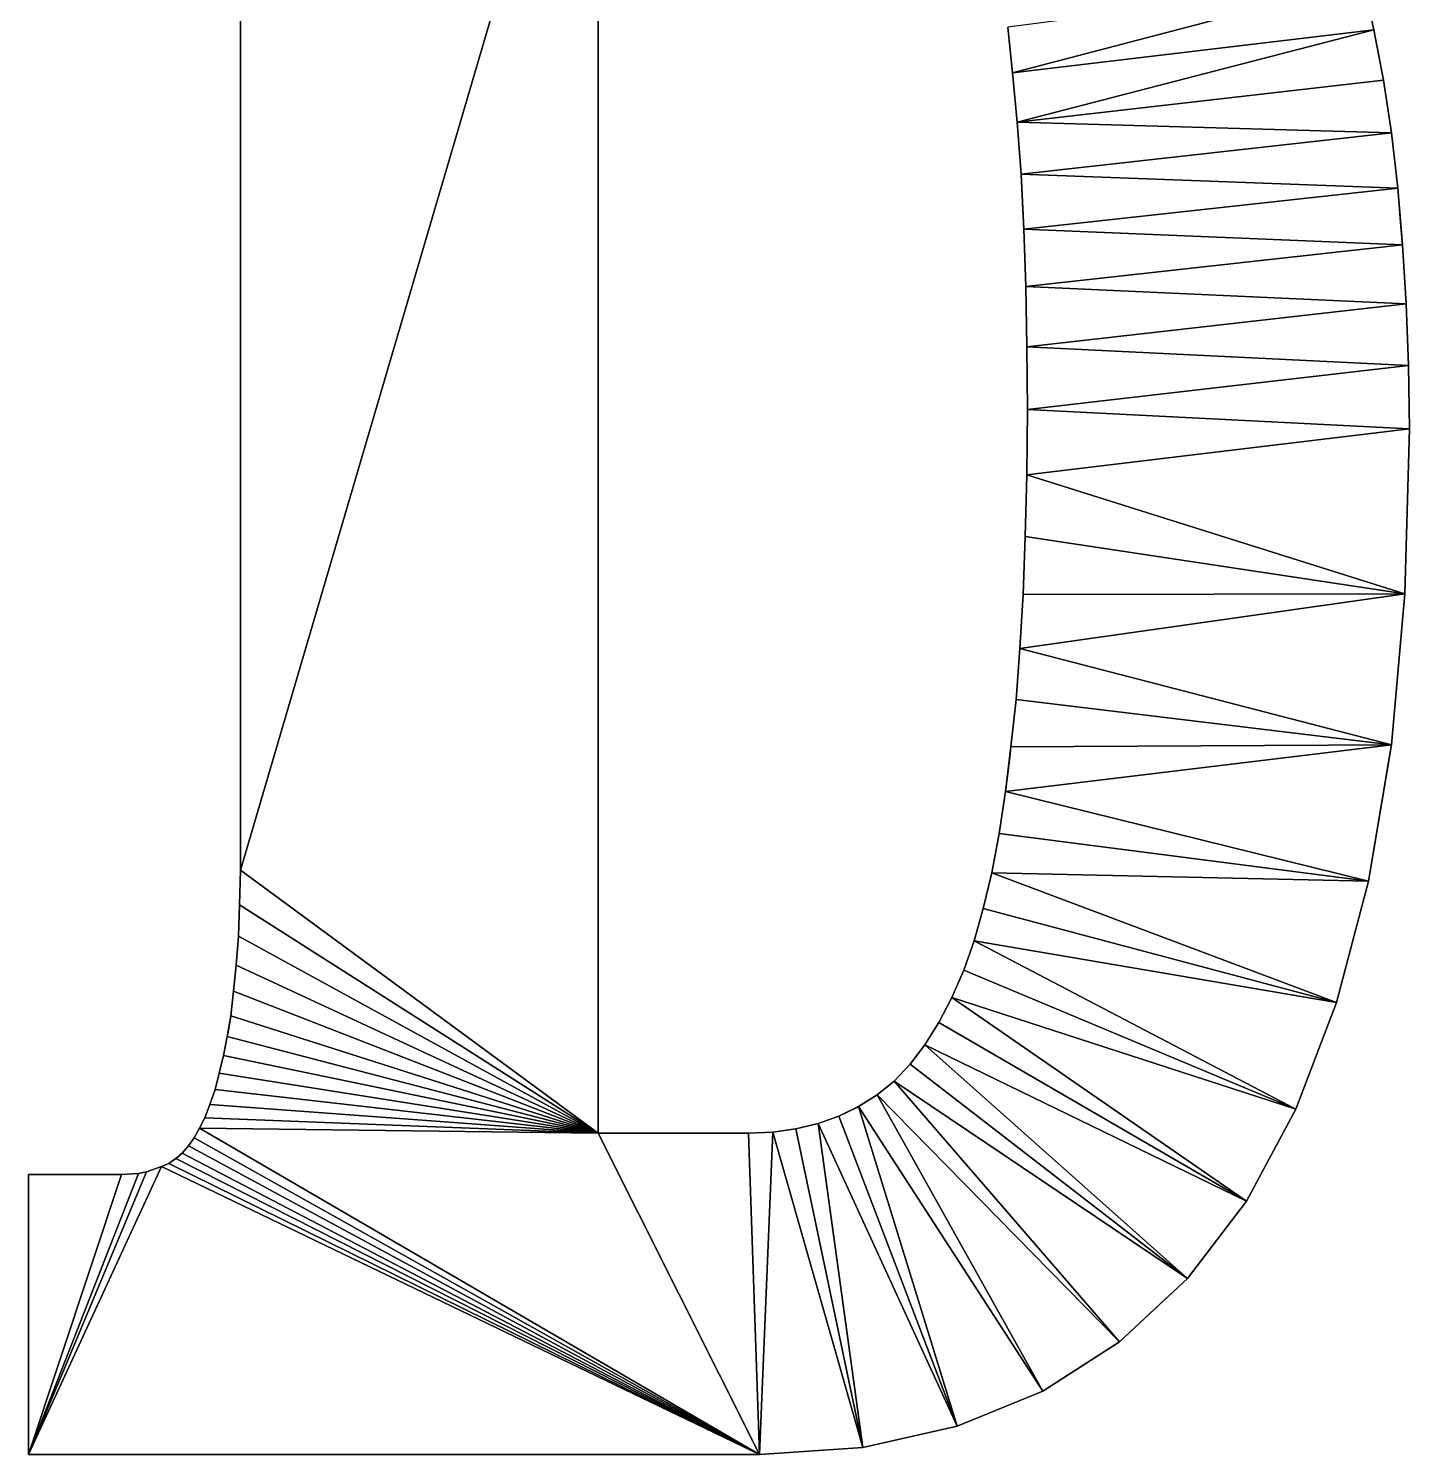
# Model space of a CAD drawing. Header units: inches. Extents: x 62 to 1153, y 3 to 780.
# Drawn here: x 93.18 to 95.779, y 13.544 to 16.229 of the extents above; entities that cross this region are included whole.
import ezdxf

# ---------------------------------------------------------------- set-up
doc = ezdxf.new("R2010")
doc.units = ezdxf.units.IN
doc.header["$MEASUREMENT"] = 0
doc.layers.add('Base', color=3, linetype='Continuous')

msp = doc.modelspace()

# ---------------------------------------------------------------- linework, layer by layer
at = {"layer": 'Base'}
for points in [[(93.579, 14.6445, -43), (93.579, 19.5105, -43), (93.579, 19.5105, -44)], [(93.579, 19.5105, -44), (93.579, 14.6445, -44), (93.579, 14.6445, -43)], [(93.579, 14.6445, -43), (94.252, 16.9365, -43), (93.579, 19.5105, -43)], [(94.252, 16.9365, -43), (93.579, 14.6445, -43), (94.252, 14.1495, -43)], [(94.252, 16.9365, -43), (94.252, 14.1495, -43), (94.252, 16.9365, -44)], [(94.252, 14.1495, -43), (94.252, 14.1495, -44), (94.252, 16.9365, -44)], [(95.023, 16.2315, -43), (95.032, 16.1455, -43), (95.692, 16.3185, -43)], [(95.712, 16.2265, -43), (95.692, 16.3185, -43), (95.032, 16.1455, -43)], [(95.692, 16.3185, -44), (95.692, 16.3185, -43), (95.712, 16.2265, -43)], [(95.692, 16.3185, -44), (95.712, 16.2265, -43), (95.712, 16.2265, -44)], [(95.023, 16.2315, -44), (95.032, 16.1455, -44), (95.032, 16.1455, -43)], [(95.023, 16.2315, -44), (95.032, 16.1455, -43), (95.023, 16.2315, -43)], [(95.032, 16.1455, -43), (95.041, 16.0525, -43), (95.712, 16.2265, -43)], [(95.73, 16.1315, -43), (95.712, 16.2265, -43), (95.041, 16.0525, -43)], [(95.712, 16.2265, -44), (95.712, 16.2265, -43), (95.73, 16.1315, -43)], [(95.712, 16.2265, -44), (95.73, 16.1315, -43), (95.73, 16.1315, -44)], [(95.032, 16.1455, -44), (95.041, 16.0525, -44), (95.041, 16.0525, -43)], [(95.032, 16.1455, -44), (95.041, 16.0525, -43), (95.032, 16.1455, -43)], [(95.745, 16.0325, -43), (95.73, 16.1315, -43), (95.041, 16.0525, -43)], [(95.73, 16.1315, -44), (95.73, 16.1315, -43), (95.745, 16.0325, -43)], [(95.73, 16.1315, -44), (95.745, 16.0325, -43), (95.745, 16.0325, -44)], [(95.041, 16.0525, -44), (95.048, 15.9545, -44), (95.048, 15.9545, -43)], [(95.041, 16.0525, -44), (95.048, 15.9545, -43), (95.041, 16.0525, -43)], [(95.041, 16.0525, -43), (95.048, 15.9545, -43), (95.745, 16.0325, -43)], [(95.757, 15.9285, -43), (95.745, 16.0325, -43), (95.048, 15.9545, -43)], [(95.745, 16.0325, -44), (95.745, 16.0325, -43), (95.757, 15.9285, -43)], [(95.745, 16.0325, -44), (95.757, 15.9285, -43), (95.757, 15.9285, -44)], [(95.048, 15.9545, -44), (95.0519, 15.8755, -44), (95.048, 15.9545, -43)], [(95.0519, 15.8755, -44), (95.053, 15.8515, -43), (95.048, 15.9545, -43)], [(95.048, 15.9545, -43), (95.053, 15.8515, -43), (95.757, 15.9285, -43)], [(95.766, 15.8215, -43), (95.757, 15.9285, -43), (95.053, 15.8515, -43)], [(95.763, 15.8571, -44), (95.757, 15.9285, -44), (95.757, 15.9285, -43)], [(95.757, 15.9285, -43), (95.766, 15.8215, -43), (95.763, 15.8571, -44)], [(95.0519, 15.8755, -44), (95.053, 15.8515, -44), (95.053, 15.8515, -43)], [(95.053, 15.8515, -44), (95.057, 15.7435, -44), (95.057, 15.7435, -43)], [(95.053, 15.8515, -44), (95.057, 15.7435, -43), (95.053, 15.8515, -43)], [(95.053, 15.8515, -43), (95.057, 15.7435, -43), (95.766, 15.8215, -43)], [(95.766, 15.8215, -44), (95.763, 15.8571, -44), (95.766, 15.8215, -43)], [(95.773, 15.7105, -43), (95.766, 15.8215, -43), (95.057, 15.7435, -43)], [(95.766, 15.8215, -44), (95.766, 15.8215, -43), (95.773, 15.7105, -43)], [(95.766, 15.8215, -44), (95.773, 15.7105, -43), (95.773, 15.7105, -44)], [(95.057, 15.7435, -44), (95.059, 15.6295, -44), (95.059, 15.6295, -43)], [(95.057, 15.7435, -44), (95.059, 15.6295, -43), (95.057, 15.7435, -43)], [(95.059, 15.6295, -43), (95.773, 15.7105, -43), (95.057, 15.7435, -43)], [(95.773, 15.7105, -43), (95.059, 15.6295, -43), (95.777, 15.5945, -43)], [(95.773, 15.7105, -44), (95.773, 15.7105, -43), (95.777, 15.5945, -43)], [(95.773, 15.7105, -44), (95.777, 15.5945, -43), (95.777, 15.5945, -44)], [(95.059, 15.6295, -44), (95.06, 15.5115, -44), (95.06, 15.5115, -43)], [(95.059, 15.6295, -44), (95.06, 15.5115, -43), (95.059, 15.6295, -43)], [(95.059, 15.6295, -43), (95.06, 15.5115, -43), (95.777, 15.5945, -43)], [(95.779, 15.4755, -43), (95.777, 15.5945, -43), (95.06, 15.5115, -43)], [(95.777, 15.5945, -44), (95.777, 15.5945, -43), (95.779, 15.4755, -43)], [(95.777, 15.5945, -44), (95.779, 15.4755, -43), (95.779, 15.4755, -44)], [(95.06, 15.5115, -44), (95.059, 15.3885, -44), (95.059, 15.3885, -43)], [(95.06, 15.5115, -44), (95.059, 15.3885, -43), (95.06, 15.5115, -43)], [(95.06, 15.5115, -43), (95.059, 15.3885, -43), (95.779, 15.4755, -43)], [(95.77, 15.1645, -43), (95.779, 15.4755, -43), (95.059, 15.3885, -43)], [(95.779, 15.4755, -44), (95.779, 15.4755, -43), (95.77, 15.1645, -43)], [(95.779, 15.4755, -44), (95.77, 15.1645, -43), (95.77, 15.1645, -44)], [(95.059, 15.3885, -44), (95.056, 15.2725, -44), (95.056, 15.2725, -43)], [(95.059, 15.3885, -44), (95.056, 15.2725, -43), (95.059, 15.3885, -43)], [(95.059, 15.3885, -43), (95.056, 15.2725, -43), (95.77, 15.1645, -43)], [(95.056, 15.2725, -44), (95.052, 15.1635, -44), (95.052, 15.1635, -43)], [(95.056, 15.2725, -44), (95.052, 15.1635, -43), (95.056, 15.2725, -43)], [(95.056, 15.2725, -43), (95.052, 15.1635, -43), (95.77, 15.1645, -43)], [(95.745, 14.8805, -43), (95.77, 15.1645, -43), (95.046, 15.0615, -43)], [(95.052, 15.1635, -43), (95.046, 15.0615, -43), (95.77, 15.1645, -43)], [(95.052, 15.1635, -44), (95.046, 15.0615, -44), (95.046, 15.0615, -43)], [(95.052, 15.1635, -44), (95.046, 15.0615, -43), (95.052, 15.1635, -43)], [(95.745, 14.8805, -43), (95.745, 14.8805, -44), (95.77, 15.1645, -44)], [(95.77, 15.1645, -44), (95.77, 15.1645, -43), (95.745, 14.8805, -43)], [(95.046, 15.0615, -44), (95.039, 14.9655, -44), (95.039, 14.9655, -43)], [(95.046, 15.0615, -44), (95.039, 14.9655, -43), (95.046, 15.0615, -43)], [(95.046, 15.0615, -43), (95.039, 14.9655, -43), (95.745, 14.8805, -43)], [(95.039, 14.9655, -44), (95.029, 14.8765, -44), (95.029, 14.8765, -43)], [(95.039, 14.9655, -44), (95.029, 14.8765, -43), (95.039, 14.9655, -43)], [(95.039, 14.9655, -43), (95.029, 14.8765, -43), (95.745, 14.8805, -43)], [(95.702, 14.6235, -43), (95.745, 14.8805, -43), (95.019, 14.7925, -43)], [(95.029, 14.8765, -43), (95.019, 14.7925, -43), (95.745, 14.8805, -43)], [(95.026, 14.8515, -44), (95.019, 14.7925, -43), (95.029, 14.8765, -43)], [(95.029, 14.8765, -44), (95.026, 14.8515, -44), (95.029, 14.8765, -43)], [(95.745, 14.8805, -43), (95.702, 14.6235, -43), (95.7402, 14.8515, -44)], [(95.745, 14.8805, -44), (95.745, 14.8805, -43), (95.7402, 14.8515, -44)], [(95.026, 14.8515, -44), (95.019, 14.7925, -44), (95.019, 14.7925, -43)], [(95.702, 14.6235, -44), (95.7402, 14.8515, -44), (95.702, 14.6235, -43)], [(95.019, 14.7925, -44), (95.007, 14.7135, -44), (95.007, 14.7135, -43)], [(95.019, 14.7925, -44), (95.007, 14.7135, -43), (95.019, 14.7925, -43)], [(95.019, 14.7925, -43), (95.007, 14.7135, -43), (95.702, 14.6235, -43)], [(95.007, 14.7135, -44), (94.993, 14.6395, -44), (94.993, 14.6395, -43)], [(95.007, 14.7135, -44), (94.993, 14.6395, -43), (95.007, 14.7135, -43)], [(95.007, 14.7135, -43), (94.993, 14.6395, -43), (95.702, 14.6235, -43)], [(93.579, 14.6445, -44), (93.577, 14.5795, -44), (93.577, 14.5795, -43)], [(93.579, 14.6445, -44), (93.577, 14.5795, -43), (93.579, 14.6445, -43)], [(93.577, 14.5795, -43), (94.252, 14.1495, -43), (93.579, 14.6445, -43)], [(94.993, 14.6395, -44), (94.977, 14.5725, -44), (94.977, 14.5725, -43)], [(94.993, 14.6395, -44), (94.977, 14.5725, -43), (94.993, 14.6395, -43)], [(94.993, 14.6395, -43), (94.977, 14.5725, -43), (95.642, 14.3955, -43)], [(95.642, 14.3955, -43), (95.702, 14.6235, -43), (94.993, 14.6395, -43)], [(95.702, 14.6235, -44), (95.702, 14.6235, -43), (95.642, 14.3955, -43)], [(95.702, 14.6235, -44), (95.642, 14.3955, -43), (95.642, 14.3955, -44)], [(93.577, 14.5795, -44), (93.575, 14.5205, -44), (93.575, 14.5205, -43)], [(93.577, 14.5795, -44), (93.575, 14.5205, -43), (93.577, 14.5795, -43)], [(93.575, 14.5205, -43), (94.252, 14.1495, -43), (93.577, 14.5795, -43)], [(94.977, 14.5725, -44), (94.96, 14.5115, -44), (94.96, 14.5115, -43)], [(94.977, 14.5725, -44), (94.96, 14.5115, -43), (94.977, 14.5725, -43)], [(94.977, 14.5725, -43), (94.96, 14.5115, -43), (95.642, 14.3955, -43)], [(93.575, 14.5205, -44), (93.571, 14.4655, -44), (93.571, 14.4655, -43)], [(93.575, 14.5205, -44), (93.571, 14.4655, -43), (93.575, 14.5205, -43)], [(93.575, 14.5205, -43), (93.571, 14.4655, -43), (94.252, 14.1495, -43)], [(94.96, 14.5115, -44), (94.94, 14.4565, -44), (94.94, 14.4565, -43)], [(94.96, 14.5115, -44), (94.94, 14.4565, -43), (94.96, 14.5115, -43)], [(94.96, 14.5115, -43), (94.94, 14.4565, -43), (95.565, 14.1945, -43)], [(95.565, 14.1945, -43), (95.642, 14.3955, -43), (94.96, 14.5115, -43)], [(93.571, 14.4655, -44), (93.566, 14.4165, -44), (93.566, 14.4165, -43)], [(93.571, 14.4655, -44), (93.566, 14.4165, -43), (93.571, 14.4655, -43)], [(93.571, 14.4655, -43), (93.566, 14.4165, -43), (94.252, 14.1495, -43)], [(94.94, 14.4565, -44), (94.918, 14.4045, -44), (94.918, 14.4045, -43)], [(94.94, 14.4565, -44), (94.918, 14.4045, -43), (94.94, 14.4565, -43)], [(94.94, 14.4565, -43), (94.918, 14.4045, -43), (95.565, 14.1945, -43)], [(93.566, 14.4165, -44), (93.561, 14.3705, -44), (93.561, 14.3705, -43)], [(93.566, 14.4165, -44), (93.561, 14.3705, -43), (93.566, 14.4165, -43)], [(93.566, 14.4165, -43), (93.561, 14.3705, -43), (94.252, 14.1495, -43)], [(94.918, 14.4045, -44), (94.893, 14.3575, -44), (94.893, 14.3575, -43)], [(94.918, 14.4045, -44), (94.893, 14.3575, -43), (94.918, 14.4045, -43)], [(94.918, 14.4045, -43), (94.893, 14.3575, -43), (95.472, 14.0215, -43)], [(95.472, 14.0215, -43), (95.565, 14.1945, -43), (94.918, 14.4045, -43)], [(95.642, 14.3955, -44), (95.642, 14.3955, -43), (95.565, 14.1945, -43)], [(95.642, 14.3955, -44), (95.565, 14.1945, -43), (95.565, 14.1945, -44)], [(93.554, 14.3315, -43), (93.561, 14.3705, -43), (93.5555, 14.3395, -44)], [(93.554, 14.3315, -43), (94.252, 14.1495, -43), (93.561, 14.3705, -43)], [(93.561, 14.3705, -44), (93.5555, 14.3395, -44), (93.561, 14.3705, -43)], [(93.554, 14.3315, -44), (93.554, 14.3315, -43), (93.5555, 14.3395, -44)], [(94.893, 14.3575, -44), (94.867, 14.3155, -44), (94.867, 14.3155, -43)], [(94.893, 14.3575, -44), (94.867, 14.3155, -43), (94.893, 14.3575, -43)], [(94.893, 14.3575, -43), (94.867, 14.3155, -43), (95.472, 14.0215, -43)], [(93.554, 14.3315, -44), (93.547, 14.2955, -43), (93.554, 14.3315, -43)], [(93.554, 14.3315, -44), (93.547, 14.2955, -44), (93.547, 14.2955, -43)], [(93.547, 14.2955, -43), (94.252, 14.1495, -43), (93.554, 14.3315, -43)], [(94.867, 14.3155, -44), (94.839, 14.2795, -44), (94.839, 14.2795, -43)], [(94.867, 14.3155, -44), (94.839, 14.2795, -43), (94.867, 14.3155, -43)], [(94.867, 14.3155, -43), (94.839, 14.2795, -43), (95.361, 13.8755, -43)], [(95.361, 13.8755, -43), (95.472, 14.0215, -43), (94.867, 14.3155, -43)], [(93.539, 14.2625, -43), (93.547, 14.2955, -43), (93.539, 14.2625, -44)], [(93.547, 14.2955, -44), (93.539, 14.2625, -44), (93.547, 14.2955, -43)], [(93.539, 14.2625, -43), (94.252, 14.1495, -43), (93.547, 14.2955, -43)], [(93.531, 14.2315, -43), (93.539, 14.2625, -43), (93.531, 14.2315, -44)], [(93.539, 14.2625, -44), (93.531, 14.2315, -44), (93.539, 14.2625, -43)], [(93.531, 14.2315, -43), (94.252, 14.1495, -43), (93.539, 14.2625, -43)], [(94.839, 14.2795, -44), (94.809, 14.2475, -44), (94.809, 14.2475, -43)], [(94.839, 14.2795, -44), (94.809, 14.2475, -43), (94.839, 14.2795, -43)], [(94.839, 14.2795, -43), (94.809, 14.2475, -43), (95.361, 13.8755, -43)], [(93.521, 14.2035, -44), (93.521, 14.2035, -43), (93.531, 14.2315, -43)], [(93.531, 14.2315, -44), (93.521, 14.2035, -44), (93.531, 14.2315, -43)], [(93.531, 14.2315, -43), (93.521, 14.2035, -43), (94.252, 14.1495, -43)], [(94.777, 14.2215, -44), (94.777, 14.2215, -43), (94.809, 14.2475, -43)], [(94.777, 14.2215, -44), (94.809, 14.2475, -43), (94.809, 14.2475, -44)], [(94.809, 14.2475, -43), (94.777, 14.2215, -43), (95.233, 13.7565, -43)], [(95.233, 13.7565, -43), (95.361, 13.8755, -43), (94.809, 14.2475, -43)], [(93.521, 14.2035, -44), (93.512, 14.1785, -44), (93.521, 14.2035, -43)], [(93.512, 14.1785, -43), (93.521, 14.2035, -43), (93.512, 14.1785, -44)], [(93.521, 14.2035, -43), (93.512, 14.1785, -43), (94.252, 14.1495, -43)], [(94.742, 14.1995, -44), (94.742, 14.1995, -43), (94.777, 14.2215, -43)], [(94.742, 14.1995, -44), (94.777, 14.2215, -43), (94.777, 14.2215, -44)], [(94.777, 14.2215, -43), (94.742, 14.1995, -43), (95.089, 13.6635, -43)], [(95.089, 13.6635, -43), (95.233, 13.7565, -43), (94.777, 14.2215, -43)], [(93.512, 14.1785, -44), (93.502, 14.1585, -43), (93.512, 14.1785, -43)], [(93.502, 14.1585, -43), (93.512, 14.1785, -44), (93.502, 14.1585, -44)], [(93.512, 14.1785, -43), (93.502, 14.1585, -43), (94.252, 14.1495, -43)], [(94.666, 14.1675, -44), (94.666, 14.1675, -43), (94.705, 14.1815, -43)], [(94.666, 14.1675, -44), (94.705, 14.1815, -43), (94.705, 14.1815, -44)], [(94.705, 14.1815, -43), (94.666, 14.1675, -43), (94.928, 13.5975, -43)], [(94.705, 14.1815, -43), (94.742, 14.1995, -43), (94.739, 14.198, -44)], [(94.742, 14.1995, -43), (94.705, 14.1815, -43), (94.928, 13.5975, -43)], [(94.705, 14.1815, -44), (94.705, 14.1815, -43), (94.739, 14.198, -44)], [(94.742, 14.1995, -44), (94.739, 14.198, -44), (94.742, 14.1995, -43)], [(94.928, 13.5975, -43), (95.089, 13.6635, -43), (94.742, 14.1995, -43)], [(95.565, 14.1945, -44), (95.565, 14.1945, -43), (95.472, 14.0215, -43)], [(95.565, 14.1945, -44), (95.472, 14.0215, -43), (95.472, 14.0215, -44)], [(93.502, 14.1585, -44), (93.492, 14.1405, -44), (93.492, 14.1405, -43)], [(93.502, 14.1585, -44), (93.492, 14.1405, -43), (93.502, 14.1585, -43)], [(93.492, 14.1405, -43), (94.556, 13.5445, -43), (93.502, 14.1585, -43)], [(94.252, 14.1495, -43), (93.502, 14.1585, -43), (94.556, 13.5445, -43)], [(94.252, 14.1495, -44), (94.252, 14.1495, -43), (94.535, 14.1495, -43)], [(94.252, 14.1495, -44), (94.535, 14.1495, -43), (94.535, 14.1495, -44)], [(94.252, 14.1495, -43), (94.556, 13.5445, -43), (94.535, 14.1495, -43)], [(94.535, 14.1495, -44), (94.535, 14.1495, -43), (94.581, 14.1515, -43)], [(94.535, 14.1495, -44), (94.581, 14.1515, -43), (94.581, 14.1515, -44)], [(94.581, 14.1515, -43), (94.535, 14.1495, -43), (94.556, 13.5445, -43)], [(94.556, 13.5445, -43), (94.75, 13.5575, -43), (94.581, 14.1515, -43)], [(94.581, 14.1515, -44), (94.581, 14.1515, -43), (94.624, 14.1575, -43)], [(94.581, 14.1515, -44), (94.624, 14.1575, -43), (94.624, 14.1575, -44)], [(94.624, 14.1575, -43), (94.581, 14.1515, -43), (94.75, 13.5575, -43)], [(94.624, 14.1575, -44), (94.624, 14.1575, -43), (94.666, 14.1675, -43)], [(94.624, 14.1575, -44), (94.666, 14.1675, -43), (94.666, 14.1675, -44)], [(94.666, 14.1675, -43), (94.624, 14.1575, -43), (94.75, 13.5575, -43)], [(94.75, 13.5575, -43), (94.928, 13.5975, -43), (94.666, 14.1675, -43)], [(93.481, 14.1255, -44), (93.469, 14.1115, -44), (93.469, 14.1115, -43)], [(93.481, 14.1255, -44), (93.469, 14.1115, -43), (93.481, 14.1255, -43)], [(93.469, 14.1115, -43), (94.556, 13.5445, -43), (93.481, 14.1255, -43)], [(93.481, 14.1255, -44), (93.481, 14.1255, -43), (93.492, 14.1405, -43)], [(93.492, 14.1405, -44), (93.481, 14.1255, -44), (93.492, 14.1405, -43)], [(93.481, 14.1255, -43), (94.556, 13.5445, -43), (93.492, 14.1405, -43)], [(93.457, 14.1015, -44), (93.444, 14.0925, -44), (93.444, 14.0925, -43)], [(93.457, 14.1015, -44), (93.444, 14.0925, -43), (93.457, 14.1015, -43)], [(93.444, 14.0925, -43), (94.556, 13.5445, -43), (93.457, 14.1015, -43)], [(93.457, 14.1015, -43), (93.469, 14.1115, -43), (93.459, 14.1031, -44)], [(93.457, 14.1015, -43), (94.556, 13.5445, -43), (93.469, 14.1115, -43)], [(93.459, 14.1031, -44), (93.457, 14.1015, -44), (93.457, 14.1015, -43)], [(93.469, 14.1115, -44), (93.459, 14.1031, -44), (93.469, 14.1115, -43)], [(93.402, 14.0765, -43), (93.18, 13.5445, -43), (93.43, 14.0865, -43)], [(93.18, 13.5445, -43), (94.556, 13.5445, -43), (93.43, 14.0865, -43)], [(93.387, 14.0735, -43), (93.18, 13.5445, -43), (93.402, 14.0765, -43)], [(93.355, 14.0715, -43), (93.18, 13.5445, -43), (93.387, 14.0735, -43)], [(93.18, 14.0715, -43), (93.355, 14.0715, -44), (93.18, 14.0715, -44)], [(93.18, 14.0715, -44), (93.18, 13.5445, -44), (93.18, 13.5445, -43)], [(93.18, 14.0715, -44), (93.18, 13.5445, -43), (93.18, 14.0715, -43)], [(93.18, 14.0715, -43), (93.355, 14.0715, -43), (93.355, 14.0715, -44)], [(93.18, 14.0715, -43), (93.18, 13.5445, -43), (93.355, 14.0715, -43)], [(93.355, 14.0715, -44), (93.355, 14.0715, -43), (93.387, 14.0735, -43)], [(93.387, 14.0735, -43), (93.387, 14.0735, -44), (93.355, 14.0715, -44)], [(93.387, 14.0735, -44), (93.387, 14.0735, -43), (93.402, 14.0765, -44)], [(93.402, 14.0765, -43), (93.402, 14.0765, -44), (93.387, 14.0735, -43)], [(93.43, 14.0865, -44), (93.402, 14.0765, -44), (93.43, 14.0865, -43)], [(93.402, 14.0765, -43), (93.43, 14.0865, -43), (93.402, 14.0765, -44)], [(93.43, 14.0865, -43), (93.444, 14.0925, -43), (93.43, 14.0865, -44)], [(93.444, 14.0925, -44), (93.43, 14.0865, -44), (93.444, 14.0925, -43)], [(93.444, 14.0925, -43), (93.43, 14.0865, -43), (94.556, 13.5445, -43)], [(95.472, 14.0215, -44), (95.472, 14.0215, -43), (95.361, 13.8755, -43)], [(95.472, 14.0215, -44), (95.361, 13.8755, -43), (95.361, 13.8755, -44)], [(95.361, 13.8755, -43), (95.233, 13.7565, -43), (95.3094, 13.8275, -44)], [(95.3094, 13.8275, -44), (95.361, 13.8755, -44), (95.361, 13.8755, -43)], [(95.233, 13.7565, -44), (95.3094, 13.8275, -44), (95.233, 13.7565, -43)], [(95.089, 13.6635, -44), (95.233, 13.7565, -44), (95.233, 13.7565, -43)], [(95.089, 13.6635, -44), (95.233, 13.7565, -43), (95.089, 13.6635, -43)], [(94.928, 13.5975, -44), (95.089, 13.6635, -44), (95.089, 13.6635, -43)], [(94.928, 13.5975, -44), (95.089, 13.6635, -43), (94.928, 13.5975, -43)], [(94.75, 13.5575, -44), (94.928, 13.5975, -44), (94.928, 13.5975, -43)], [(94.75, 13.5575, -44), (94.928, 13.5975, -43), (94.75, 13.5575, -43)], [(94.556, 13.5445, -44), (94.75, 13.5575, -44), (94.75, 13.5575, -43)], [(94.556, 13.5445, -44), (94.75, 13.5575, -43), (94.556, 13.5445, -43)], [(93.18, 13.5445, -44), (94.556, 13.5445, -44), (94.556, 13.5445, -43)], [(93.18, 13.5445, -44), (94.556, 13.5445, -43), (93.18, 13.5445, -43)]]:
    msp.add_3dface(points, dxfattribs=at)

doc.saveas('drawing.dxf')
